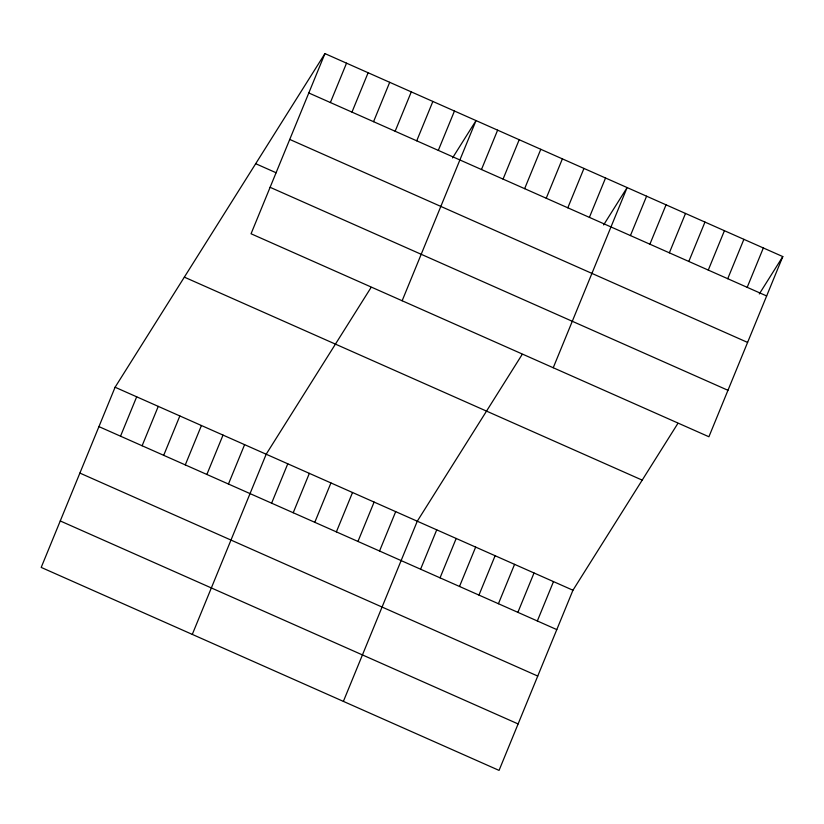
<?xml version="1.0" encoding="UTF-8"?>
<svg xmlns="http://www.w3.org/2000/svg" width="824" height="824" viewBox="0 0 824 824"><rect width="100%" height="100%" fill="white"/><g stroke="black" fill="none" stroke-linecap="round" stroke-linejoin="round"><path stroke-width="1.24" d="M324.944 53.601L251.052 233.769L708.908 436.761L782.8 256.583L324.944 53.601L115.092 387.239L41.2 567.417L499.056 770.399L572.948 590.231L677.874 423.412M120.531 436.184L136.681 396.808M142.119 445.753L158.26 406.376M163.698 455.322L179.848 415.955M330.383 102.537L346.533 63.17M185.287 464.891L201.427 425.524M351.972 112.115L368.112 72.739M206.865 474.459L223.016 435.093M373.55 121.684L389.701 82.307M228.454 484.028L244.604 444.661M395.139 131.253L411.289 91.876M192.291 634.398L266.183 454.23L371.109 287.411M416.717 140.822L432.868 101.445M271.621 503.165L287.772 463.799M438.306 150.39L454.457 111.013M293.21 512.744L309.35 473.367M402.143 300.76L476.035 120.582L452.541 157.94M314.789 522.313L330.939 482.936M481.474 169.528L497.624 130.151M336.377 531.882L352.528 492.505M503.062 179.096L519.202 139.73M357.956 541.45L374.106 502.074M524.641 188.665L540.791 149.298M379.545 551.019L395.695 511.642M546.23 198.234L562.38 158.867M343.381 701.389L417.274 521.211L522.2 354.392M567.808 207.803L583.959 168.436M420.59 569.209L436.73 529.842M440.047 577.84L456.197 538.463M589.397 217.371L605.547 178.005M459.504 586.472L475.654 547.095M553.234 367.741L627.126 187.573L603.631 224.931M478.96 595.093L495.111 555.726M630.442 235.571L646.593 196.194M498.427 603.724L514.567 564.347M649.899 244.203L666.049 204.826M517.884 612.345L534.024 572.979M669.356 252.824L685.506 213.457M537.341 620.977L553.491 581.6M688.812 261.455L704.963 222.078M708.279 270.076L724.42 230.71M727.736 278.708L743.887 239.331M747.193 287.329L763.343 247.962M759.306 293.941L782.8 256.583M308.794 92.968L766.65 295.96M289.739 139.431L747.595 342.423M255.698 163.698L276.143 172.772M270.107 187.305L727.963 390.298M184.349 277.142L642.195 480.124M115.092 387.239L572.948 590.231M98.942 426.616L556.797 629.598M79.887 473.079L537.742 676.061M60.255 520.953L518.111 723.936"/></g></svg>
